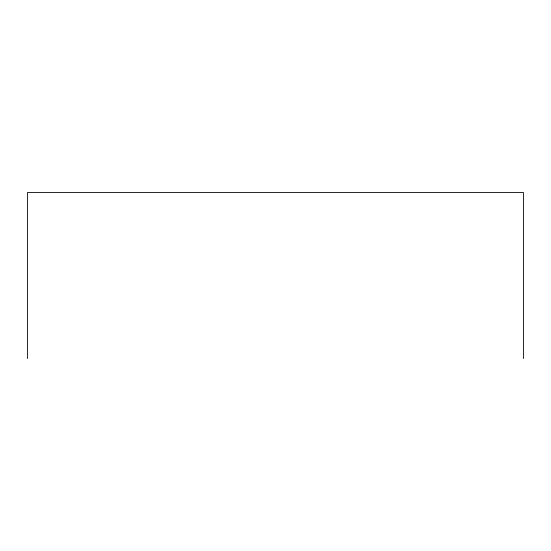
<?xml version="1.0" encoding="UTF-8"?>
<svg xmlns="http://www.w3.org/2000/svg" width="551" height="551" viewBox="0 0 551 551"><rect width="100%" height="100%" fill="white"/><g stroke="black" fill="none" stroke-linecap="round" stroke-linejoin="round"><path stroke-width="0.83" d="M523.45 358.529L523.45 192.471L27.55 192.471L27.55 358.529"/></g></svg>
